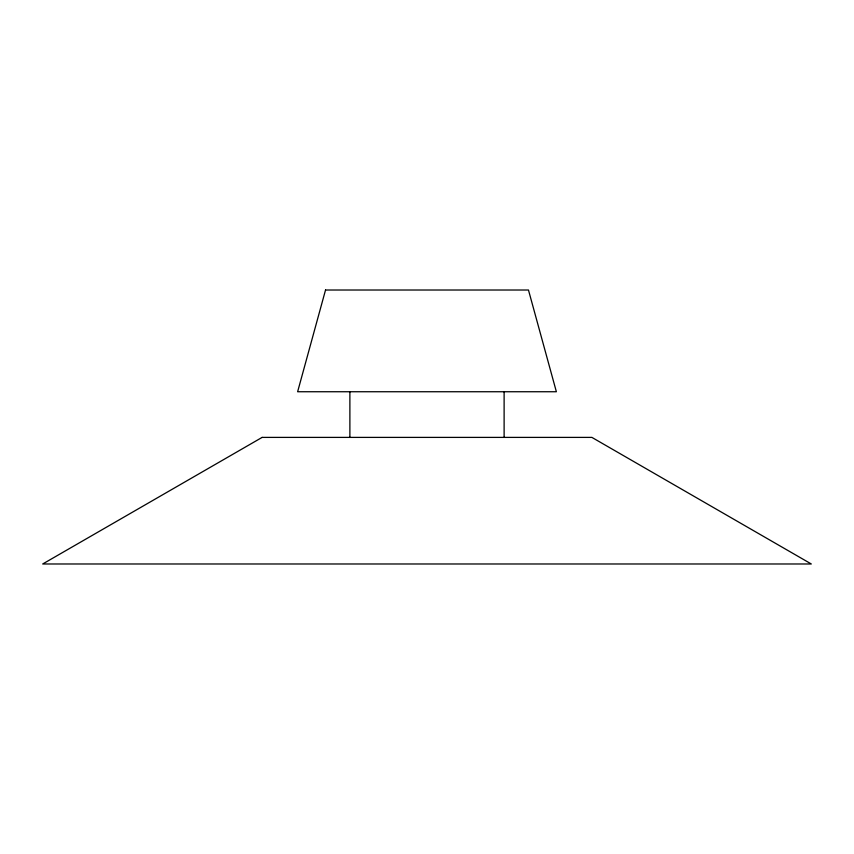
<?xml version="1.0" encoding="UTF-8"?>
<svg xmlns="http://www.w3.org/2000/svg" width="854" height="854" viewBox="0 0 854 854"><rect width="100%" height="100%" fill="white"/><g stroke="black" fill="none" stroke-linecap="round" stroke-linejoin="round"><path stroke-width="1.28" d="M504.116 391.74L504.116 437.397M349.884 391.74L349.884 437.397M325.534 290.018L297.63 391.74L556.37 391.74L528.466 290.018L325.534 290.018M262.114 437.397L42.7 563.982L811.3 563.982L591.886 437.397L262.114 437.397"/></g></svg>
